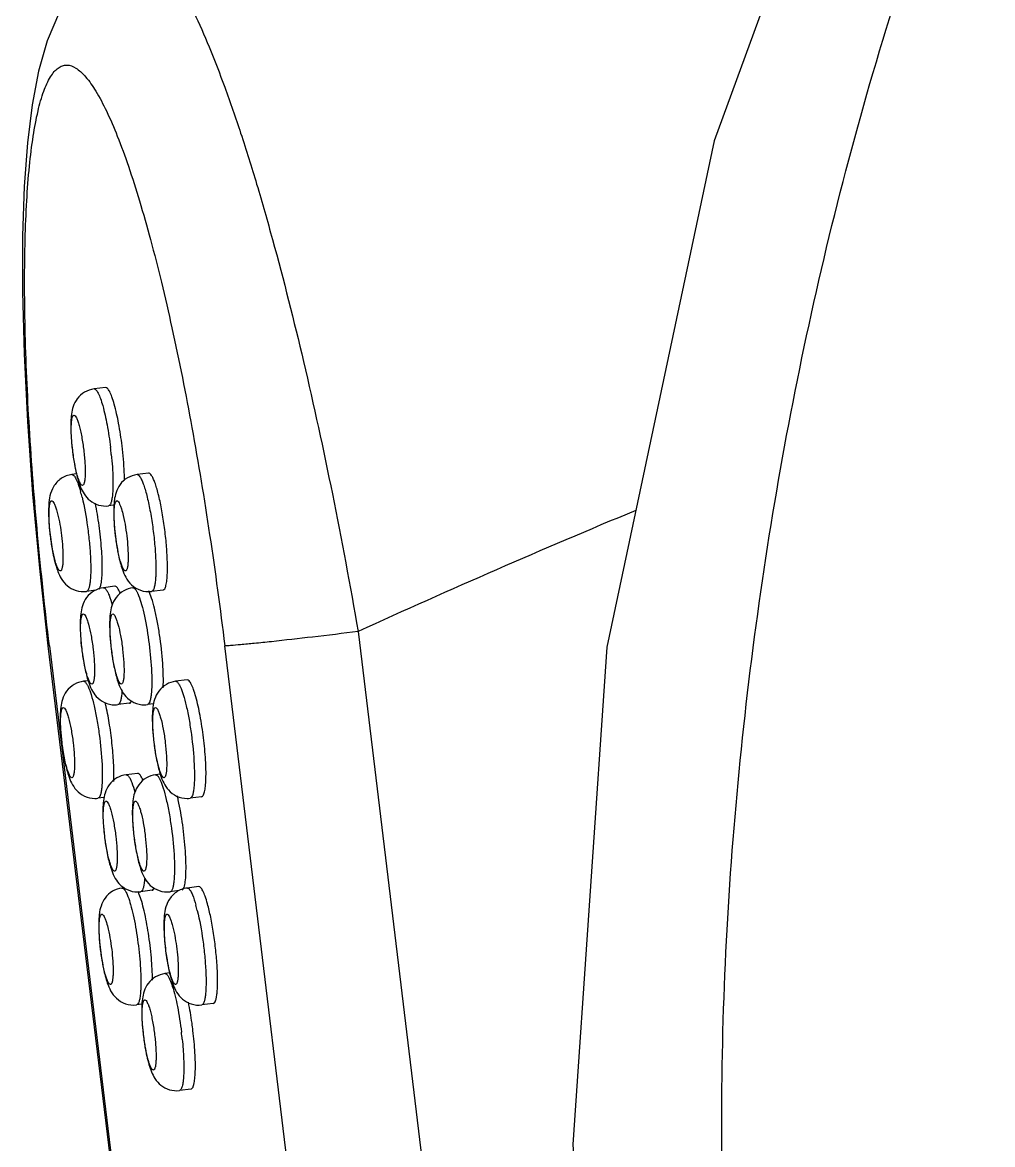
# Model space of a CAD drawing. Extents: x 0 to 1462, y 0 to 1072.
# Drawn here: x 746.35 to 754.58, y 998.25 to 1007.77 of the extents above; entities that cross this region are included whole.
import ezdxf

# ---------------------------------------------------------------- set-up
doc = ezdxf.new("R2010")
doc.units = 0
doc.header["$LTSCALE"] = 10
doc.header["$MEASUREMENT"] = 0
doc.layers.get('0').update_dxf_attribs({"linetype": 'CONTINUOUS'})

msp = doc.modelspace()

# ---------------------------------------------------------------- linework, layer by layer
at = {"color": 7, "linetype": 'Continuous'}
for p, q in [((747.0543, 1004.6715), (746.9563, 1004.6593)), ((746.808, 1003.9376), (746.7679, 1003.9326)), ((747.419, 1003.9448), (747.321, 1003.9326)), ((747.1218, 1003.6722), (747.0797, 1003.667)), ((746.9703, 1002.95), (746.8913, 1002.9402)), ((747.1338, 1002.9842), (747.0358, 1002.972)), ((747.1353, 1002.9843), (747.1338, 1002.9841)), ((747.3029, 1002.9741), (747.2861, 1002.972)), ((747.5424, 1002.9524), (747.4443, 1002.9402)), ((746.5655, 1002.4802), (747.6975, 993.1461)), ((746.906, 1002.1829), (746.8661, 1002.178)), ((747.7463, 1002.1902), (747.6483, 1002.178)), ((747.7478, 1002.1903), (747.7463, 1002.1901)), ((747.2572, 1001.9918), (747.1591, 1001.9796)), ((747.4618, 1001.9862), (747.4094, 1001.9796)), ((747.3264, 1001.3961), (747.2284, 1001.3839)), ((747.3279, 1001.3962), (747.3264, 1001.396)), ((747.5185, 1001.3889), (747.4787, 1001.3839)), ((747.0418, 1001.1921), (746.9895, 1001.1856)), ((747.8697, 1001.1978), (747.7717, 1001.1856)), ((747.2135, 1000.4259), (747.1935, 1000.4234)), ((747.8446, 1000.4356), (747.7465, 1000.4234)), ((747.4498, 1000.4038), (747.3517, 1000.3916)), ((747.6763, 1000.4008), (747.602, 1000.3916)), ((747.603, 999.7022), (747.5581, 999.6966)), ((747.3627, 999.4367), (747.3168, 999.431)), ((747.9679, 999.4432), (747.8699, 999.431)), ((747.7795, 998.7164), (747.6815, 998.7042))]:
    msp.add_line(p, q, dxfattribs=at)
at = {"color": 9, "linetype": 'Continuous'}
for p, q in [((747.0358, 1002.972), (747.0373, 1002.9721)), ((747.2861, 1002.972), (747.2876, 1002.9721)), ((749.1973, 1002.5999), (750.7117, 990.1125)), ((746.5779, 1002.4787), (746.5655, 1002.4802)), ((746.5779, 1002.4787), (747.7079, 993.1611)), ((749.58, 989.9913), (748.0657, 1002.4787)), ((746.8661, 1002.178), (746.8676, 1002.1781)), ((747.6483, 1002.178), (747.6498, 1002.1781)), ((747.2284, 1001.3839), (747.2299, 1001.384)), ((747.4787, 1001.3839), (747.4802, 1001.384))]:
    msp.add_line(p, q, dxfattribs=at)
at = {"color": 7, "linetype": 'Continuous'}
for points in [[(753.6099, 1010.5623), (752.2209, 1006.7659), (751.3095, 1002.4686), (751.0201, 998.2458)], [(747.2547, 1008.4355), (747.0381, 1008.3098), (746.8167, 1008.0976), (746.6619, 1007.8599), (746.558, 1007.6152), (746.4849, 1007.3573), (746.4309, 1007.0721), (746.3912, 1006.7485), (746.3641, 1006.3788), (746.3496, 1005.9578), (746.3486, 1005.4839), (746.3619, 1004.9581), (746.3902, 1004.3839), (746.4344, 1003.766), (746.4949, 1003.1111), (746.5655, 1002.4802)], [(751.0201, 998.2458), (751.3126, 994.0011), (752.227, 989.7046), (753.6099, 985.9294)]]:
    msp.add_lwpolyline(points, dxfattribs=at)
for centre, radius, start, end in [((748.8606, 1004.3923), 2.1034, 186.91499, 187.31439), ((746.8136, 1002.7736), 0.396, 22.57723, 23.44804), ((745.3521, 1001.5844), 1.7483, 13.17377, 13.71699), ((745.201, 1001.5491), 1.9035, 12.60902, 13.17305), ((747.1336, 1002.1856), 0.2075, 270.00292, 277.08252), ((747.3839, 1002.1856), 0.2075, 270.00292, 277.08252), ((747.0062, 1001.1855), 0.396, 22.57723, 23.44804), ((745.9646, 1000.7904), 1.7483, 13.17377, 13.71699), ((745.8135, 1000.7551), 1.9035, 12.60902, 13.17305), ((746.9639, 1001.3915), 0.2075, 270.00292, 277.08252), ((747.7461, 1001.3915), 0.2075, 270.00292, 277.08252), ((747.3262, 1000.5975), 0.2075, 270.00292, 277.08252), ((747.0318, 1000.2512), 0.3301, 23.05729, 25.54199), ((746.9368, 1000.2105), 0.4335, 21.5277, 23.09348), ((747.5764, 1000.5975), 0.2075, 270.00292, 277.08252), ((749.4624, 999.4296), 2.1034, 186.91499, 187.31439)]:
    msp.add_arc(centre, radius, start, end, dxfattribs=at)
at = {"color": 9, "linetype": 'Continuous'}
for centre, radius, start, end in [((743.9359, 1003.7797), 3.1835, 5.81145, 6.91735), ((745.4714, 1003.4056), 1.4231, 13.64972, 15.55737), ((779.2552, 936.9098), 72.2404, 112.547171, 114.587467), ((746.4501, 999.8965), 1.4231, 13.64972, 15.55737), ((747.3938, 999.5586), 0.2241, 26.68111, 28.15225), ((744.5377, 998.817), 3.1835, 5.81145, 6.91735)]:
    msp.add_arc(centre, radius, start, end, dxfattribs=at)
for points, knots in [([(752.2856, 998.2458), (752.2778, 999.2698), (752.3758, 1001.32), (752.8054, 1004.3661), (753.5188, 1007.3575), (754.1949, 1009.2935), (754.5825, 1010.2395)], [0, 0, 0, 0, 0.250097, 0.500261, 0.750325, 1, 1, 1, 1]), ([(747.2549, 1008.4356), (747.269, 1008.4418), (747.3, 1008.4497), (747.3497, 1008.4443), (747.4008, 1008.4225), (747.477, 1008.3685), (747.5746, 1008.2576), (747.6908, 1008.0773), (747.8136, 1007.8404), (747.9416, 1007.5494), (748.0732, 1007.2073), (748.2071, 1006.8182), (748.3418, 1006.3866), (748.526, 1005.7418), (748.7463, 1004.8662), (748.9873, 1003.7565), (749.1301, 1002.9902), (749.1973, 1002.5999)], [0, 0, 0, 0, 0.007319, 0.014867, 0.023399, 0.033443, 0.059113, 0.093053, 0.135421, 0.185991, 0.244317, 0.309818, 0.381819, 0.459554, 0.629009, 0.81147, 1, 1, 1, 1]), ([(746.5779, 1002.4787), (746.5399, 1002.7923), (746.4739, 1003.4091), (746.4041, 1004.309), (746.3723, 1005.0248), (746.3656, 1005.5572), (746.3697, 1005.9171), (746.3829, 1006.2452), (746.405, 1006.5382), (746.4358, 1006.7928), (746.4751, 1007.006), (746.5223, 1007.1756), (746.571, 1007.2877), (746.6163, 1007.3514), (746.6498, 1007.3836), (746.6859, 1007.4037), (746.7389, 1007.4131), (746.795, 1007.3911), (746.8454, 1007.3513), (746.9057, 1007.2881), (746.9812, 1007.177), (747.0698, 1007.0075), (747.1608, 1006.7941), (747.2535, 1006.5394), (747.3468, 1006.2463), (747.4396, 1005.9181), (747.5311, 1005.5581), (747.6531, 1005.027), (747.7949, 1004.3125), (747.9435, 1003.4124), (748.0275, 1002.7934), (748.0657, 1002.4787)], [0, 0, 0, 0, 0.092551, 0.181719, 0.264436, 0.302436, 0.337696, 0.369874, 0.398656, 0.423764, 0.444964, 0.462122, 0.47528, 0.48049, 0.484926, 0.488797, 0.49242, 0.500377, 0.50538, 0.511255, 0.52588, 0.544551, 0.567255, 0.593801, 0.623931, 0.657351, 0.693736, 0.73273, 0.817005, 0.907124, 1, 1, 1, 1]), ([(746.9563, 1004.6593), (746.9623, 1004.6601), (746.9728, 1004.6527), (746.9826, 1004.6394), (746.9963, 1004.6154), (747.0126, 1004.5745), (747.0404, 1004.4852), (747.0703, 1004.3464), (747.0884, 1004.2275), (747.0962, 1004.1632)], [0, 0, 0, 0, 0.034669, 0.061914, 0.096948, 0.190575, 0.313662, 0.630112, 1, 1, 1, 1]), ([(746.775, 1004.1388), (746.7726, 1004.1581), (746.7686, 1004.196), (746.7645, 1004.2512), (746.7625, 1004.3021), (746.7627, 1004.3467), (746.765, 1004.3833), (746.7688, 1004.4083), (746.7732, 1004.4231), (746.7767, 1004.4304), (746.7807, 1004.4353), (746.7882, 1004.4378), (746.7988, 1004.4288), (746.8082, 1004.4114), (746.8195, 1004.3836), (746.8306, 1004.347), (746.8417, 1004.3023), (746.8559, 1004.2323), (746.8642, 1004.1769), (746.8688, 1004.1388)], [0, 0, 0, 0, 0.094186, 0.18476, 0.267926, 0.340735, 0.400671, 0.445752, 0.462438, 0.475306, 0.484807, 0.492317, 0.510692, 0.54319, 0.591297, 0.653947, 0.729011, 0.813866, 1, 1, 1, 1]), ([(746.8688, 1004.1388), (746.8712, 1004.1195), (746.8752, 1004.0815), (746.8793, 1004.0264), (746.8813, 1003.9755), (746.8811, 1003.9309), (746.8788, 1003.8942), (746.8751, 1003.8693), (746.8706, 1003.8545), (746.8671, 1003.8472), (746.8631, 1003.8423), (746.8557, 1003.8398), (746.845, 1003.8488), (746.8356, 1003.8662), (746.8243, 1003.8939), (746.8133, 1003.9306), (746.8022, 1003.9752), (746.7879, 1004.0453), (746.7796, 1004.1006), (746.775, 1004.1388)], [0, 0, 0, 0, 0.094186, 0.18476, 0.267926, 0.340735, 0.400671, 0.445752, 0.462438, 0.475306, 0.484807, 0.492317, 0.510692, 0.54319, 0.591297, 0.653947, 0.729011, 0.813866, 1, 1, 1, 1]), ([(747.103, 1004.1021), (747.1101, 1004.0325), (747.1171, 1003.9339), (747.1167, 1003.8123), (747.1131, 1003.7606), (747.1099, 1003.738)], [0, 0, 0, 0, 0.574969, 0.812065, 1, 1, 1, 1]), ([(746.7679, 1003.9326), (746.774, 1003.9333), (746.7846, 1003.9257), (746.7945, 1003.9121), (746.8084, 1003.8876), (746.825, 1003.8456), (746.8364, 1003.8085), (746.8423, 1003.7873)], [0, 0, 0, 0, 0.10989, 0.196703, 0.30849, 0.607679, 1, 1, 1, 1]), ([(747.321, 1003.9326), (747.3252, 1003.9331), (747.3361, 1003.9279), (747.3484, 1003.9114), (747.3621, 1003.8858), (747.3761, 1003.8504), (747.3904, 1003.8061), (747.4105, 1003.7323), (747.4332, 1003.6257), (747.4554, 1003.4875), (747.4717, 1003.345), (747.4809, 1003.2105), (747.482, 1003.1248), (747.4805, 1003.0855)], [0, 0, 0, 0, 0.014514, 0.037136, 0.070147, 0.113623, 0.166991, 0.229228, 0.375137, 0.539194, 0.707433, 0.865501, 1, 1, 1, 1]), ([(746.6259, 1003.2015), (746.617, 1003.2333), (746.6019, 1003.3032), (746.5883, 1003.3931), (746.5802, 1003.4693), (746.5761, 1003.5244), (746.5741, 1003.5753), (746.5743, 1003.6199), (746.5766, 1003.6566), (746.5804, 1003.6815), (746.5848, 1003.6963), (746.5883, 1003.7036), (746.5923, 1003.7085), (746.5997, 1003.711), (746.6104, 1003.702), (746.6198, 1003.6846), (746.6311, 1003.6568), (746.6377, 1003.635), (746.6412, 1003.6226)], [0, 0, 0, 0, 0.159944, 0.346017, 0.440323, 0.530741, 0.61392, 0.68676, 0.746711, 0.791794, 0.808491, 0.821342, 0.830841, 0.838355, 0.856727, 0.889211, 0.937449, 1, 1, 1, 1]), ([(746.8543, 1003.7415), (746.8745, 1003.6587), (746.8971, 1003.5293), (746.9175, 1003.3558), (746.9268, 1003.2284), (746.9291, 1003.1306), (746.9267, 1003.0626), (746.9233, 1003.0219), (746.918, 1002.9883), (746.9111, 1002.9617), (746.9007, 1002.9414), (746.8913, 1002.9402)], [0, 0, 0, 0, 0.313368, 0.482272, 0.642718, 0.782854, 0.842082, 0.892639, 0.93379, 0.965069, 1, 1, 1, 1]), ([(747.095, 1003.6811), (747.094, 1003.6791), (747.0905, 1003.6731), (747.0845, 1003.6676), (747.0797, 1003.667)], [0, 0, 0, 0, 0.317867, 1, 1, 1, 1]), ([(747.1099, 1003.738), (747.1083, 1003.7267), (747.1049, 1003.7074), (747.0989, 1003.6884), (747.095, 1003.6811)], [0, 0, 0, 0, 0.581041, 1, 1, 1, 1]), ([(747.1279, 1003.6226), (747.1286, 1003.6424), (747.1302, 1003.6685), (747.1375, 1003.696), (747.1423, 1003.7049), (747.146, 1003.7088), (747.1505, 1003.7102), (747.1551, 1003.7088), (747.1596, 1003.7051), (747.1665, 1003.6966), (747.1749, 1003.6801), (747.1807, 1003.6653), (747.1837, 1003.6566)], [0, 0, 0, 0, 0.375147, 0.492399, 0.533604, 0.565064, 0.590947, 0.618336, 0.6533, 0.698874, 0.825654, 1, 1, 1, 1]), ([(746.6412, 1003.6226), (746.658, 1003.5624), (746.68, 1003.4357), (746.6919, 1003.3078), (746.6927, 1003.2422)], [0, 0, 0, 0, 0.487672, 1, 1, 1, 1]), ([(747.2453, 1003.2015), (747.2449, 1003.1891), (747.2435, 1003.1675), (747.2398, 1003.1425), (747.2353, 1003.1277), (747.2318, 1003.1204), (747.2278, 1003.1155), (747.2204, 1003.113), (747.2097, 1003.122), (747.1943, 1003.1506), (747.1802, 1003.1944), (747.1669, 1003.2484), (747.1526, 1003.3185), (747.1386, 1003.4116), (747.1286, 1003.5199), (747.1267, 1003.5904), (747.1279, 1003.6226)], [0, 0, 0, 0, 0.059844, 0.105052, 0.121736, 0.134588, 0.144091, 0.151598, 0.169985, 0.202482, 0.31315, 0.388246, 0.473111, 0.65923, 0.843962, 1, 1, 1, 1]), ([(747.1837, 1003.6566), (747.1855, 1003.6514), (747.1933, 1003.6274), (747.1996, 1003.603), (747.2041, 1003.5838)], [0, 0, 0, 0, 0.218948, 1, 1, 1, 1]), ([(747.2041, 1003.5838), (747.2192, 1003.519), (747.2345, 1003.4197), (747.2451, 1003.2917), (747.2463, 1003.2298), (747.2453, 1003.2015)], [0, 0, 0, 0, 0.518427, 0.779388, 1, 1, 1, 1]), ([(746.6354, 1003.1705), (746.6345, 1003.1729), (746.6312, 1003.1832), (746.6281, 1003.1935), (746.6259, 1003.2015)], [0, 0, 0, 0, 0.234219, 1, 1, 1, 1]), ([(746.6927, 1003.2422), (746.6928, 1003.2272), (746.6926, 1003.2), (746.69, 1003.1639), (746.6861, 1003.1397), (746.6813, 1003.1256), (746.6777, 1003.1189), (746.6734, 1003.1146), (746.6653, 1003.1136), (746.6552, 1003.1244), (746.6453, 1003.1434), (746.6388, 1003.1605), (746.6354, 1003.1705)], [0, 0, 0, 0, 0.221827, 0.402585, 0.536349, 0.584919, 0.62169, 0.648789, 0.671626, 0.734019, 0.842508, 1, 1, 1, 1]), ([(747.4782, 1003.045), (747.477, 1003.0303), (747.4743, 1003.0046), (747.4671, 1002.9719), (747.4592, 1002.95), (747.449, 1002.9408), (747.4443, 1002.9402)], [0, 0, 0, 0, 0.385627, 0.678935, 0.877462, 1, 1, 1, 1]), ([(747.4805, 1003.0855), (747.4804, 1003.0819), (747.4798, 1003.0684), (747.479, 1003.0549), (747.4782, 1003.045)], [0, 0, 0, 0, 0.262755, 1, 1, 1, 1]), ([(747.0373, 1002.9721), (747.0381, 1002.9721), (747.0417, 1002.9717), (747.0451, 1002.97), (747.0474, 1002.9683)], [0, 0, 0, 0, 0.22553, 1, 1, 1, 1]), ([(747.0474, 1002.9683), (747.0491, 1002.9671), (747.0571, 1002.9599), (747.0629, 1002.9507), (747.0671, 1002.9431)], [0, 0, 0, 0, 0.194728, 1, 1, 1, 1]), ([(747.0671, 1002.9431), (747.0678, 1002.942), (747.0705, 1002.937), (747.073, 1002.9319), (747.0749, 1002.9279)], [0, 0, 0, 0, 0.234532, 1, 1, 1, 1]), ([(747.0749, 1002.9279), (747.078, 1002.9213), (747.092, 1002.8883), (747.1026, 1002.854), (747.1102, 1002.8266)], [0, 0, 0, 0, 0.205658, 1, 1, 1, 1]), ([(747.2876, 1002.9721), (747.2884, 1002.9721), (747.292, 1002.9717), (747.2954, 1002.97), (747.2977, 1002.9683)], [0, 0, 0, 0, 0.22553, 1, 1, 1, 1]), ([(747.2977, 1002.9683), (747.2994, 1002.9671), (747.3074, 1002.9599), (747.3132, 1002.9507), (747.3174, 1002.9431)], [0, 0, 0, 0, 0.194728, 1, 1, 1, 1]), ([(747.3174, 1002.9431), (747.3181, 1002.942), (747.3208, 1002.937), (747.3233, 1002.9319), (747.3252, 1002.9279)], [0, 0, 0, 0, 0.234532, 1, 1, 1, 1]), ([(747.3252, 1002.9279), (747.326, 1002.9261), (747.3295, 1002.9185), (747.3327, 1002.9108), (747.3351, 1002.9048)], [0, 0, 0, 0, 0.234091, 1, 1, 1, 1]), ([(747.3351, 1002.9048), (747.3447, 1002.8802), (747.3627, 1002.8227), (747.3953, 1002.6865), (747.4264, 1002.4945), (747.4444, 1002.2999), (747.4473, 1002.157), (747.4447, 1002.0948), (747.4417, 1002.0673)], [0, 0, 0, 0, 0.093643, 0.212243, 0.494921, 0.78032, 0.902153, 1, 1, 1, 1]), ([(746.9375, 1002.1537), (746.9337, 1002.1537), (746.9246, 1002.1614), (746.9151, 1002.1789), (746.9038, 1002.2066), (746.8877, 1002.26), (746.8697, 1002.3427), (746.8534, 1002.451), (746.8448, 1002.5444), (746.842, 1002.6147), (746.8422, 1002.6593), (746.8445, 1002.696), (746.8482, 1002.7209), (746.8528, 1002.7358), (746.8566, 1002.7442), (746.8619, 1002.7492), (746.8653, 1002.7492)], [0, 0, 0, 0, 0.018396, 0.050908, 0.099065, 0.161739, 0.321728, 0.507925, 0.692735, 0.77595, 0.848844, 0.90881, 0.953946, 0.970643, 0.983505, 1, 1, 1, 1]), ([(746.8653, 1002.7492), (746.8691, 1002.7492), (746.8782, 1002.7415), (746.8877, 1002.724), (746.899, 1002.6963), (746.9151, 1002.6429), (746.9331, 1002.5603), (746.9494, 1002.4519), (746.958, 1002.3585), (746.9608, 1002.2882), (746.9606, 1002.2436), (746.9583, 1002.2069), (746.9546, 1002.182), (746.95, 1002.1671), (746.9462, 1002.1587), (746.9409, 1002.1537), (746.9375, 1002.1537)], [0, 0, 0, 0, 0.018396, 0.050908, 0.099065, 0.161739, 0.321728, 0.507925, 0.692735, 0.77595, 0.848844, 0.90881, 0.953946, 0.970643, 0.983505, 1, 1, 1, 1]), ([(747.1878, 1002.1537), (747.184, 1002.1537), (747.1749, 1002.1614), (747.1654, 1002.1789), (747.1541, 1002.2066), (747.138, 1002.26), (747.12, 1002.3427), (747.1037, 1002.451), (747.0951, 1002.5444), (747.0923, 1002.6147), (747.0925, 1002.6593), (747.0948, 1002.696), (747.0985, 1002.7209), (747.1031, 1002.7358), (747.1069, 1002.7442), (747.1122, 1002.7492), (747.1156, 1002.7492)], [0, 0, 0, 0, 0.018396, 0.050908, 0.099065, 0.161739, 0.321728, 0.507925, 0.692735, 0.77595, 0.848844, 0.90881, 0.953946, 0.970643, 0.983505, 1, 1, 1, 1]), ([(747.1156, 1002.7492), (747.1194, 1002.7492), (747.1285, 1002.7415), (747.138, 1002.724), (747.1493, 1002.6963), (747.1654, 1002.6429), (747.1833, 1002.5603), (747.1997, 1002.4519), (747.2083, 1002.3585), (747.2111, 1002.2882), (747.2109, 1002.2436), (747.2086, 1002.2069), (747.2049, 1002.182), (747.2003, 1002.1671), (747.1965, 1002.1587), (747.1912, 1002.1537), (747.1878, 1002.1537)], [0, 0, 0, 0, 0.018396, 0.050908, 0.099065, 0.161739, 0.321728, 0.507925, 0.692735, 0.77595, 0.848844, 0.90881, 0.953946, 0.970643, 0.983505, 1, 1, 1, 1]), ([(749.1973, 1002.5999), (749.0688, 1002.584), (748.8236, 1002.5544), (748.5299, 1002.5212), (748.3259, 1002.4999), (748.2103, 1002.4886), (748.1267, 1002.4818), (748.0821, 1002.4787), (748.0657, 1002.4787)], [0, 0, 0, 0, 0.341311, 0.650903, 0.778849, 0.882105, 0.956779, 1, 1, 1, 1]), ([(746.8676, 1002.1781), (746.8685, 1002.1781), (746.8721, 1002.1777), (746.8754, 1002.1759), (746.8777, 1002.1743)], [0, 0, 0, 0, 0.22553, 1, 1, 1, 1]), ([(746.8777, 1002.1743), (746.8794, 1002.1731), (746.8874, 1002.1659), (746.8932, 1002.1566), (746.8975, 1002.1491)], [0, 0, 0, 0, 0.194728, 1, 1, 1, 1]), ([(746.8975, 1002.1491), (746.8981, 1002.1479), (746.9009, 1002.1429), (746.9034, 1002.1378), (746.9053, 1002.1339)], [0, 0, 0, 0, 0.234532, 1, 1, 1, 1]), ([(747.6498, 1002.1781), (747.6506, 1002.1781), (747.6543, 1002.1777), (747.6576, 1002.1759), (747.6599, 1002.1743)], [0, 0, 0, 0, 0.22553, 1, 1, 1, 1]), ([(747.6599, 1002.1743), (747.6616, 1002.1731), (747.6696, 1002.1659), (747.6754, 1002.1566), (747.6796, 1002.1491)], [0, 0, 0, 0, 0.194728, 1, 1, 1, 1]), ([(747.6796, 1002.1491), (747.6803, 1002.1479), (747.683, 1002.1429), (747.6856, 1002.1378), (747.6874, 1002.1339)], [0, 0, 0, 0, 0.234532, 1, 1, 1, 1]), ([(746.9053, 1002.1339), (746.9157, 1002.1116), (746.9347, 1002.057), (746.9592, 1001.9632), (746.9819, 1001.85), (747.0077, 1001.6842), (747.0238, 1001.5197), (747.0275, 1001.3683), (747.0249, 1001.3023), (747.0218, 1001.2732)], [0, 0, 0, 0, 0.084441, 0.197773, 0.332774, 0.480444, 0.773661, 0.899503, 1, 1, 1, 1]), ([(747.1914, 1002.0673), (747.1901, 1002.055), (747.1872, 1002.0334), (747.1803, 1002.006), (747.1724, 1001.9876), (747.1633, 1001.9802), (747.1591, 1001.9797)], [0, 0, 0, 0, 0.381813, 0.671895, 0.871235, 1, 1, 1, 1]), ([(747.1938, 1002.0943), (747.1936, 1002.092), (747.1929, 1002.0829), (747.1921, 1002.0739), (747.1914, 1002.0673)], [0, 0, 0, 0, 0.260822, 1, 1, 1, 1]), ([(747.4417, 1002.0673), (747.4404, 1002.055), (747.4375, 1002.0334), (747.4305, 1002.006), (747.4227, 1001.9876), (747.4136, 1001.9802), (747.4094, 1001.9797)], [0, 0, 0, 0, 0.381813, 0.671895, 0.871235, 1, 1, 1, 1]), ([(747.6874, 1002.1339), (747.6979, 1002.1116), (747.7169, 1002.057), (747.7413, 1001.9632), (747.7641, 1001.85), (747.7898, 1001.6842), (747.806, 1001.5197), (747.8097, 1001.3683), (747.8071, 1001.3023), (747.8039, 1001.2732)], [0, 0, 0, 0, 0.084441, 0.197773, 0.332774, 0.480444, 0.773661, 0.899503, 1, 1, 1, 1]), ([(746.7679, 1001.3597), (746.7641, 1001.3597), (746.7549, 1001.3674), (746.7454, 1001.3849), (746.7342, 1001.4126), (746.718, 1001.466), (746.7001, 1001.5486), (746.6838, 1001.657), (746.6751, 1001.7504), (746.6724, 1001.8207), (746.6725, 1001.8653), (746.6749, 1001.902), (746.6785, 1001.9269), (746.6831, 1001.9417), (746.6869, 1001.9502), (746.6922, 1001.9552), (746.6956, 1001.9552)], [0, 0, 0, 0, 0.018396, 0.050908, 0.099065, 0.161739, 0.321728, 0.507925, 0.692735, 0.77595, 0.848844, 0.90881, 0.953946, 0.970643, 0.983505, 1, 1, 1, 1]), ([(746.6956, 1001.9552), (746.6994, 1001.9552), (746.7086, 1001.9475), (746.7181, 1001.93), (746.7293, 1001.9023), (746.7455, 1001.8489), (746.7634, 1001.7662), (746.7797, 1001.6579), (746.7884, 1001.5645), (746.7911, 1001.4941), (746.791, 1001.4495), (746.7886, 1001.4129), (746.785, 1001.388), (746.7804, 1001.3731), (746.7766, 1001.3646), (746.7713, 1001.3597), (746.7679, 1001.3597)], [0, 0, 0, 0, 0.018396, 0.050908, 0.099065, 0.161739, 0.321728, 0.507925, 0.692735, 0.77595, 0.848844, 0.90881, 0.953946, 0.970643, 0.983505, 1, 1, 1, 1]), ([(747.55, 1001.3597), (747.5462, 1001.3597), (747.5371, 1001.3674), (747.5276, 1001.3849), (747.5163, 1001.4126), (747.5002, 1001.466), (747.4823, 1001.5486), (747.466, 1001.657), (747.4573, 1001.7504), (747.4545, 1001.8207), (747.4547, 1001.8653), (747.4571, 1001.902), (747.4607, 1001.9269), (747.4653, 1001.9417), (747.4691, 1001.9502), (747.4744, 1001.9552), (747.4778, 1001.9552)], [0, 0, 0, 0, 0.018396, 0.050908, 0.099065, 0.161739, 0.321728, 0.507925, 0.692735, 0.77595, 0.848844, 0.90881, 0.953946, 0.970643, 0.983505, 1, 1, 1, 1]), ([(747.4778, 1001.9552), (747.4816, 1001.9552), (747.4907, 1001.9475), (747.5003, 1001.93), (747.5115, 1001.9023), (747.5277, 1001.8489), (747.5456, 1001.7662), (747.5619, 1001.6579), (747.5706, 1001.5645), (747.5733, 1001.4941), (747.5732, 1001.4495), (747.5708, 1001.4129), (747.5672, 1001.388), (747.5625, 1001.3731), (747.5587, 1001.3646), (747.5534, 1001.3597), (747.55, 1001.3597)], [0, 0, 0, 0, 0.018396, 0.050908, 0.099065, 0.161739, 0.321728, 0.507925, 0.692735, 0.77595, 0.848844, 0.90881, 0.953946, 0.970643, 0.983505, 1, 1, 1, 1]), ([(747.2299, 1001.384), (747.2307, 1001.384), (747.2343, 1001.3837), (747.2377, 1001.3819), (747.24, 1001.3803)], [0, 0, 0, 0, 0.22553, 1, 1, 1, 1]), ([(747.24, 1001.3803), (747.2416, 1001.379), (747.2497, 1001.3718), (747.2555, 1001.3626), (747.2597, 1001.3551)], [0, 0, 0, 0, 0.194728, 1, 1, 1, 1]), ([(747.4802, 1001.384), (747.481, 1001.384), (747.4846, 1001.3837), (747.488, 1001.3819), (747.4902, 1001.3803)], [0, 0, 0, 0, 0.22553, 1, 1, 1, 1]), ([(747.4902, 1001.3803), (747.4919, 1001.379), (747.5, 1001.3718), (747.5058, 1001.3626), (747.51, 1001.3551)], [0, 0, 0, 0, 0.194728, 1, 1, 1, 1]), ([(747.2597, 1001.3551), (747.2604, 1001.3539), (747.2631, 1001.3489), (747.2656, 1001.3438), (747.2675, 1001.3398)], [0, 0, 0, 0, 0.234532, 1, 1, 1, 1]), ([(747.2675, 1001.3398), (747.2706, 1001.3332), (747.2846, 1001.3002), (747.2952, 1001.2659), (747.3028, 1001.2386)], [0, 0, 0, 0, 0.205658, 1, 1, 1, 1]), ([(747.51, 1001.3551), (747.5107, 1001.3539), (747.5134, 1001.3489), (747.5159, 1001.3438), (747.5178, 1001.3398)], [0, 0, 0, 0, 0.234532, 1, 1, 1, 1]), ([(747.5178, 1001.3398), (747.5282, 1001.3176), (747.5472, 1001.263), (747.5717, 1001.1692), (747.5945, 1001.056), (747.6202, 1000.8902), (747.6363, 1000.7256), (747.6401, 1000.5743), (747.6374, 1000.5083), (747.6343, 1000.4792)], [0, 0, 0, 0, 0.084441, 0.197773, 0.332774, 0.480444, 0.773661, 0.899503, 1, 1, 1, 1]), ([(747.0218, 1001.2732), (747.0205, 1001.261), (747.0176, 1001.2394), (747.0106, 1001.212), (747.0028, 1001.1935), (746.9936, 1001.1861), (746.9895, 1001.1856)], [0, 0, 0, 0, 0.381813, 0.671895, 0.871235, 1, 1, 1, 1]), ([(747.8039, 1001.2732), (747.8026, 1001.261), (747.7997, 1001.2394), (747.7928, 1001.212), (747.785, 1001.1935), (747.7758, 1001.1861), (747.7717, 1001.1856)], [0, 0, 0, 0, 0.381813, 0.671895, 0.871235, 1, 1, 1, 1]), ([(747.1301, 1000.5656), (747.1263, 1000.5656), (747.1172, 1000.5733), (747.1077, 1000.5908), (747.0964, 1000.6185), (747.0803, 1000.6719), (747.0623, 1000.7546), (747.046, 1000.8629), (747.0373, 1000.9563), (747.0346, 1001.0267), (747.0348, 1001.0713), (747.0371, 1001.1079), (747.0408, 1001.1328), (747.0454, 1001.1477), (747.0492, 1001.1562), (747.0545, 1001.1611), (747.0579, 1001.1611)], [0, 0, 0, 0, 0.018396, 0.050908, 0.099065, 0.161739, 0.321728, 0.507925, 0.692735, 0.77595, 0.848844, 0.90881, 0.953946, 0.970643, 0.983505, 1, 1, 1, 1]), ([(747.0579, 1001.1611), (747.0617, 1001.1611), (747.0708, 1001.1534), (747.0803, 1001.1359), (747.0916, 1001.1082), (747.1077, 1001.0548), (747.1256, 1000.9722), (747.142, 1000.8638), (747.1506, 1000.7704), (747.1534, 1000.7001), (747.1532, 1000.6555), (747.1508, 1000.6188), (747.1472, 1000.5939), (747.1426, 1000.5791), (747.1388, 1000.5706), (747.1335, 1000.5656), (747.1301, 1000.5656)], [0, 0, 0, 0, 0.018396, 0.050908, 0.099065, 0.161739, 0.321728, 0.507925, 0.692735, 0.77595, 0.848844, 0.90881, 0.953946, 0.970643, 0.983505, 1, 1, 1, 1]), ([(747.3804, 1000.5656), (747.3766, 1000.5656), (747.3675, 1000.5733), (747.3579, 1000.5908), (747.3467, 1000.6185), (747.3306, 1000.6719), (747.3126, 1000.7546), (747.2963, 1000.8629), (747.2876, 1000.9563), (747.2849, 1001.0267), (747.2851, 1001.0713), (747.2874, 1001.1079), (747.2911, 1001.1328), (747.2957, 1001.1477), (747.2995, 1001.1562), (747.3048, 1001.1611), (747.3082, 1001.1611)], [0, 0, 0, 0, 0.018396, 0.050908, 0.099065, 0.161739, 0.321728, 0.507925, 0.692735, 0.77595, 0.848844, 0.90881, 0.953946, 0.970643, 0.983505, 1, 1, 1, 1]), ([(747.3082, 1001.1611), (747.312, 1001.1611), (747.3211, 1001.1534), (747.3306, 1001.1359), (747.3419, 1001.1082), (747.358, 1001.0548), (747.3759, 1000.9722), (747.3923, 1000.8638), (747.4009, 1000.7704), (747.4037, 1000.7001), (747.4035, 1000.6555), (747.4011, 1000.6188), (747.3975, 1000.5939), (747.3929, 1000.5791), (747.3891, 1000.5706), (747.3838, 1000.5656), (747.3804, 1000.5656)], [0, 0, 0, 0, 0.018396, 0.050908, 0.099065, 0.161739, 0.321728, 0.507925, 0.692735, 0.77595, 0.848844, 0.90881, 0.953946, 0.970643, 0.983505, 1, 1, 1, 1]), ([(747.384, 1000.4792), (747.3827, 1000.4669), (747.3798, 1000.4454), (747.3728, 1000.4179), (747.365, 1000.3995), (747.3559, 1000.3921), (747.3517, 1000.3916)], [0, 0, 0, 0, 0.381813, 0.671895, 0.871235, 1, 1, 1, 1]), ([(747.3863, 1000.5063), (747.3862, 1000.5039), (747.3855, 1000.4949), (747.3847, 1000.4858), (747.384, 1000.4792)], [0, 0, 0, 0, 0.260822, 1, 1, 1, 1]), ([(747.6343, 1000.4792), (747.633, 1000.4669), (747.6301, 1000.4454), (747.6231, 1000.4179), (747.6153, 1000.3995), (747.6062, 1000.3921), (747.602, 1000.3916)], [0, 0, 0, 0, 0.381813, 0.671895, 0.871235, 1, 1, 1, 1]), ([(747.1935, 1000.4234), (747.1952, 1000.4236), (747.2045, 1000.4225), (747.2112, 1000.4147), (747.2156, 1000.4088)], [0, 0, 0, 0, 0.191273, 1, 1, 1, 1]), ([(747.2156, 1000.4088), (747.2211, 1000.4016), (747.2316, 1000.3828), (747.2399, 1000.363), (747.2443, 1000.3515)], [0, 0, 0, 0, 0.425758, 1, 1, 1, 1]), ([(747.2443, 1000.3515), (747.2528, 1000.329), (747.2689, 1000.2776), (747.2987, 1000.1563), (747.3284, 999.9837), (747.3503, 999.7766), (747.3553, 999.6392), (747.353, 999.5763)], [0, 0, 0, 0, 0.091769, 0.205535, 0.476308, 0.759636, 1, 1, 1, 1]), ([(747.7465, 1000.4234), (747.7479, 1000.4235), (747.7543, 1000.4232), (747.7597, 1000.4189), (747.7632, 1000.4153)], [0, 0, 0, 0, 0.209107, 1, 1, 1, 1]), ([(747.7632, 1000.4153), (747.7686, 1000.4097), (747.7791, 1000.3938), (747.8002, 1000.3485), (747.8126, 1000.3081), (747.821, 1000.2781)], [0, 0, 0, 0, 0.156584, 0.377071, 1, 1, 1, 1]), ([(747.0004, 1000.1134), (747.0011, 1000.1332), (747.0027, 1000.1593), (747.0099, 1000.1869), (747.0148, 1000.1957), (747.0185, 1000.1996), (747.023, 1000.201), (747.0276, 1000.1996), (747.0321, 1000.196), (747.039, 1000.1874), (747.0474, 1000.171), (747.0532, 1000.1561), (747.0562, 1000.1474)], [0, 0, 0, 0, 0.375147, 0.492399, 0.533604, 0.565064, 0.590947, 0.618336, 0.6533, 0.698874, 0.825654, 1, 1, 1, 1]), ([(747.0562, 1000.1474), (747.058, 1000.1422), (747.0658, 1000.1182), (747.0721, 1000.0938), (747.0766, 1000.0747)], [0, 0, 0, 0, 0.218948, 1, 1, 1, 1]), ([(747.6045, 999.6923), (747.5956, 999.7241), (747.5805, 999.794), (747.5669, 999.8839), (747.5589, 999.9601), (747.5548, 1000.0153), (747.5528, 1000.0661), (747.553, 1000.1107), (747.5553, 1000.1474), (747.559, 1000.1723), (747.5635, 1000.1871), (747.567, 1000.1944), (747.571, 1000.1993), (747.5784, 1000.2019), (747.5891, 1000.1928), (747.5985, 1000.1754), (747.6098, 1000.1476), (747.6163, 1000.1258), (747.6198, 1000.1134)], [0, 0, 0, 0, 0.159944, 0.346017, 0.440323, 0.530741, 0.61392, 0.68676, 0.746711, 0.791794, 0.808491, 0.821342, 0.830841, 0.838355, 0.856727, 0.889211, 0.937449, 1, 1, 1, 1]), ([(747.8329, 1000.2323), (747.8531, 1000.1495), (747.8758, 1000.0201), (747.8962, 999.8466), (747.9055, 999.7193), (747.9078, 999.6215), (747.9054, 999.5535), (747.902, 999.5128), (747.8967, 999.4791), (747.8897, 999.4525), (747.8793, 999.4322), (747.8699, 999.431)], [0, 0, 0, 0, 0.313368, 0.482272, 0.642718, 0.782854, 0.842082, 0.892639, 0.93379, 0.965069, 1, 1, 1, 1]), ([(747.1178, 999.6923), (747.1174, 999.6799), (747.116, 999.6583), (747.1122, 999.6333), (747.1078, 999.6185), (747.1043, 999.6112), (747.1003, 999.6063), (747.0928, 999.6038), (747.0822, 999.6128), (747.0668, 999.6414), (747.0527, 999.6852), (747.0394, 999.7392), (747.0251, 999.8093), (747.0111, 999.9024), (747.0011, 1000.0108), (746.9992, 1000.0812), (747.0004, 1000.1134)], [0, 0, 0, 0, 0.059844, 0.105052, 0.121736, 0.134588, 0.144091, 0.151598, 0.169985, 0.202482, 0.31315, 0.388246, 0.473111, 0.65923, 0.843962, 1, 1, 1, 1]), ([(747.0766, 1000.0747), (747.0917, 1000.0098), (747.107, 999.9105), (747.1176, 999.7825), (747.1188, 999.7206), (747.1178, 999.6923)], [0, 0, 0, 0, 0.518427, 0.779388, 1, 1, 1, 1]), ([(747.6198, 1000.1134), (747.6366, 1000.0532), (747.6587, 999.9265), (747.6705, 999.7986), (747.6713, 999.733)], [0, 0, 0, 0, 0.487672, 1, 1, 1, 1]), ([(747.5646, 999.6958), (747.5697, 999.6938), (747.5803, 999.6836), (747.5874, 999.6717), (747.5914, 999.6643)], [0, 0, 0, 0, 0.393827, 1, 1, 1, 1]), ([(747.614, 999.6613), (747.6132, 999.6637), (747.6098, 999.674), (747.6067, 999.6843), (747.6045, 999.6923)], [0, 0, 0, 0, 0.234219, 1, 1, 1, 1]), ([(747.6713, 999.733), (747.6715, 999.718), (747.6712, 999.6908), (747.6687, 999.6547), (747.6647, 999.6305), (747.66, 999.6164), (747.6564, 999.6097), (747.652, 999.6054), (747.6439, 999.6045), (747.6339, 999.6152), (747.6239, 999.6342), (747.6174, 999.6513), (747.614, 999.6613)], [0, 0, 0, 0, 0.221827, 0.402585, 0.536349, 0.584919, 0.62169, 0.648789, 0.671626, 0.734019, 0.842508, 1, 1, 1, 1]), ([(747.353, 999.5763), (747.3529, 999.5727), (747.3523, 999.5592), (747.3515, 999.5457), (747.3507, 999.5358)], [0, 0, 0, 0, 0.262755, 1, 1, 1, 1]), ([(747.594, 999.6592), (747.5964, 999.6546), (747.6067, 999.6323), (747.6148, 999.6092), (747.6208, 999.5909)], [0, 0, 0, 0, 0.21118, 1, 1, 1, 1]), ([(747.6208, 999.5909), (747.639, 999.5342), (747.6688, 999.4044), (747.6892, 999.2732), (747.698, 999.2004)], [0, 0, 0, 0, 0.448308, 1, 1, 1, 1]), ([(747.3507, 999.5358), (747.3495, 999.5211), (747.3468, 999.4954), (747.3396, 999.4627), (747.3317, 999.4408), (747.3215, 999.4316), (747.3168, 999.431)], [0, 0, 0, 0, 0.385627, 0.678935, 0.877462, 1, 1, 1, 1]), ([(747.3768, 999.1761), (747.3745, 999.1954), (747.3705, 999.2333), (747.3664, 999.2885), (747.3644, 999.3393), (747.3645, 999.384), (747.3669, 999.4206), (747.3706, 999.4455), (747.3751, 999.4603), (747.3786, 999.4676), (747.3826, 999.4725), (747.39, 999.4751), (747.4007, 999.4661), (747.41, 999.4486), (747.4214, 999.4209), (747.4324, 999.3843), (747.4435, 999.3396), (747.4577, 999.2696), (747.4661, 999.2142), (747.4707, 999.1761)], [0, 0, 0, 0, 0.094186, 0.18476, 0.267926, 0.340735, 0.400671, 0.445752, 0.462438, 0.475306, 0.484807, 0.492317, 0.510692, 0.54319, 0.591297, 0.653947, 0.729011, 0.813866, 1, 1, 1, 1]), ([(747.4707, 999.1761), (747.473, 999.1567), (747.4771, 999.1188), (747.4812, 999.0636), (747.4832, 999.0128), (747.483, 998.9682), (747.4807, 998.9315), (747.4769, 998.9066), (747.4724, 998.8918), (747.469, 998.8845), (747.465, 998.8796), (747.4575, 998.877), (747.4469, 998.8861), (747.4375, 998.9035), (747.4262, 998.9312), (747.4151, 998.9679), (747.404, 999.0125), (747.3898, 999.0825), (747.3815, 999.1379), (747.3768, 999.1761)], [0, 0, 0, 0, 0.094186, 0.18476, 0.267926, 0.340735, 0.400671, 0.445752, 0.462438, 0.475306, 0.484807, 0.492317, 0.510692, 0.54319, 0.591297, 0.653947, 0.729011, 0.813866, 1, 1, 1, 1]), ([(747.7049, 999.1394), (747.7105, 999.0834), (747.7167, 999.0025), (747.719, 998.8998), (747.7177, 998.8356), (747.7134, 998.7828), (747.7074, 998.7469), (747.7003, 998.7253), (747.6943, 998.7126), (747.6868, 998.7049), (747.6815, 998.7043)], [0, 0, 0, 0, 0.379196, 0.546648, 0.692375, 0.81227, 0.903158, 0.937362, 0.964245, 1, 1, 1, 1]), ([(754.5828, 986.2514), (754.1951, 987.1975), (753.519, 989.1336), (752.8055, 992.1252), (752.3757, 995.1714), (752.2778, 997.2217), (752.2856, 998.2458)], [0, 0, 0, 0, 0.249675, 0.499739, 0.749903, 1, 1, 1, 1])]:
    msp.add_open_spline(points, degree=3, knots=knots, dxfattribs=at)
at = {"color": 7, "linetype": 'Continuous'}
for points, knots in [([(746.9563, 1004.6593), (746.9282, 1004.6558), (746.8735, 1004.6371), (746.8119, 1004.5813), (746.7774, 1004.5135), (746.7632, 1004.4458), (746.7584, 1004.3777), (746.7589, 1004.2752), (746.7658, 1004.1948), (746.7725, 1004.1391)], [0, 0, 0, 0, 0.137755, 0.272417, 0.395033, 0.501292, 0.607662, 0.726847, 1, 1, 1, 1]), ([(747.1942, 1004.1753), (747.1864, 1004.2397), (747.1684, 1004.3586), (747.1384, 1004.4973), (747.1107, 1004.5866), (747.0944, 1004.6276), (747.0807, 1004.6515), (747.0708, 1004.6648), (747.0604, 1004.6723), (747.0544, 1004.6715)], [0, 0, 0, 0, 0.369871, 0.686275, 0.809365, 0.902992, 0.938051, 0.965299, 1, 1, 1, 1]), ([(747.2147, 1003.8832), (747.2145, 1003.9053), (747.2119, 1004.003), (747.2033, 1004.1004), (747.1942, 1004.1753)], [0, 0, 0, 0, 0.226907, 1, 1, 1, 1]), ([(746.7743, 1004.1245), (746.7814, 1004.0691), (746.7945, 1003.9897), (746.8191, 1003.8906), (746.8404, 1003.826), (746.8709, 1003.764), (746.9209, 1003.7071), (746.9942, 1003.6682), (747.0517, 1003.6635), (747.0797, 1003.667)], [0, 0, 0, 0, 0.273115, 0.392099, 0.498376, 0.604788, 0.72753, 0.862174, 1, 1, 1, 1]), ([(746.7679, 1003.9326), (746.7356, 1003.9285), (746.6729, 1003.9049), (746.6091, 1003.8353), (746.5799, 1003.7555), (746.5739, 1003.7036), (746.5723, 1003.6789)], [0, 0, 0, 0, 0.280654, 0.551471, 0.787138, 1, 1, 1, 1]), ([(747.321, 1003.9326), (747.2925, 1003.929), (747.2369, 1003.9098), (747.1749, 1003.8526), (747.141, 1003.7836), (747.1317, 1003.7368), (747.1289, 1003.7149)], [0, 0, 0, 0, 0.275572, 0.544649, 0.788637, 1, 1, 1, 1]), ([(747.5786, 1003.0977), (747.58, 1003.137), (747.5789, 1003.2226), (747.5698, 1003.3572), (747.5534, 1003.4997), (747.5312, 1003.6379), (747.5085, 1003.7444), (747.4885, 1003.8183), (747.4741, 1003.8625), (747.4601, 1003.8979), (747.4464, 1003.9236), (747.4342, 1003.9401), (747.4232, 1003.9452), (747.419, 1003.9447)], [0, 0, 0, 0, 0.134501, 0.292582, 0.460797, 0.624838, 0.770743, 0.83299, 0.886351, 0.929845, 0.962848, 0.985492, 1, 1, 1, 1]), ([(746.5723, 1003.6789), (746.5719, 1003.6728), (746.5704, 1003.6468), (746.5702, 1003.6207), (746.5705, 1003.6008)], [0, 0, 0, 0, 0.237524, 1, 1, 1, 1]), ([(747.0166, 1003.0056), (747.02, 1003.0234), (747.0245, 1003.0644), (747.028, 1003.1636), (747.0214, 1003.3112), (747.0013, 1003.4984), (746.9798, 1003.627), (746.9668, 1003.6896)], [0, 0, 0, 0, 0.078598, 0.179477, 0.432665, 0.721128, 1, 1, 1, 1]), ([(747.1289, 1003.7149), (747.1282, 1003.71), (747.1259, 1003.6898), (747.1246, 1003.6695), (747.1241, 1003.6542)], [0, 0, 0, 0, 0.244513, 1, 1, 1, 1]), ([(746.5705, 1003.6008), (746.5712, 1003.5479), (746.579, 1003.4396), (746.5945, 1003.3323), (746.6049, 1003.278)], [0, 0, 0, 0, 0.489139, 1, 1, 1, 1]), ([(747.1241, 1003.6542), (747.1237, 1003.6451), (747.1229, 1003.6053), (747.1243, 1003.5655), (747.126, 1003.535)], [0, 0, 0, 0, 0.229942, 1, 1, 1, 1]), ([(747.126, 1003.535), (747.1272, 1003.5151), (747.1333, 1003.4342), (747.1441, 1003.3537), (747.1551, 1003.2935)], [0, 0, 0, 0, 0.245614, 1, 1, 1, 1]), ([(747.1551, 1003.2935), (747.1579, 1003.278), (747.169, 1003.2216), (747.183, 1003.1656), (747.1966, 1003.1262)], [0, 0, 0, 0, 0.274611, 1, 1, 1, 1]), ([(746.6049, 1003.278), (746.6067, 1003.2685), (746.6138, 1003.233), (746.6221, 1003.1977), (746.6293, 1003.1721)], [0, 0, 0, 0, 0.265643, 1, 1, 1, 1]), ([(746.6293, 1003.1721), (746.6308, 1003.1667), (746.6368, 1003.1459), (746.6436, 1003.1253), (746.6494, 1003.1102)], [0, 0, 0, 0, 0.257258, 1, 1, 1, 1]), ([(746.6494, 1003.1102), (746.6573, 1003.0893), (746.6775, 1003.0451), (746.7269, 1002.9844), (746.802, 1002.942), (746.862, 1002.9366), (746.8913, 1002.9402)], [0, 0, 0, 0, 0.211002, 0.453658, 0.723269, 1, 1, 1, 1]), ([(747.1966, 1003.1262), (747.2044, 1003.1038), (747.2235, 1003.057), (747.2721, 1002.9908), (747.3495, 1002.943), (747.4133, 1002.9363), (747.4443, 1002.9402)], [0, 0, 0, 0, 0.211433, 0.450163, 0.720706, 1, 1, 1, 1]), ([(747.5424, 1002.9524), (747.5481, 1002.9531), (747.5562, 1002.9621), (747.5623, 1002.9764), (747.5697, 1003.0012), (747.5755, 1003.042), (747.5778, 1003.0775), (747.5786, 1003.0977)], [0, 0, 0, 0, 0.112309, 0.199291, 0.31077, 0.608801, 1, 1, 1, 1]), ([(747, 1002.9592), (747.0042, 1002.9644), (747.011, 1002.9799), (747.0148, 1002.996), (747.0166, 1003.0056)], [0, 0, 0, 0, 0.405926, 1, 1, 1, 1]), ([(746.9575, 1002.9457), (746.9325, 1002.9312), (746.8901, 1002.8932), (746.8553, 1002.8221), (746.8418, 1002.7511), (746.8391, 1002.7054), (746.8385, 1002.6823)], [0, 0, 0, 0, 0.28692, 0.546641, 0.77074, 1, 1, 1, 1]), ([(747.2078, 1002.9457), (747.1828, 1002.9312), (747.1404, 1002.8932), (747.1056, 1002.8221), (747.0921, 1002.7511), (747.0894, 1002.7054), (747.0888, 1002.6823)], [0, 0, 0, 0, 0.28692, 0.546641, 0.77074, 1, 1, 1, 1]), ([(747.177, 1002.9312), (747.1709, 1002.945), (747.162, 1002.9648), (747.1433, 1002.9843), (747.1353, 1002.9843)], [0, 0, 0, 0, 0.654902, 1, 1, 1, 1]), ([(747.543, 1002.1223), (747.5465, 1002.1909), (747.541, 1002.3421), (747.5202, 1002.5321), (747.4939, 1002.6884), (747.4717, 1002.7922), (747.4483, 1002.8771), (747.4303, 1002.9262), (747.4204, 1002.946)], [0, 0, 0, 0, 0.246073, 0.540735, 0.68426, 0.813509, 0.920775, 1, 1, 1, 1]), ([(746.8385, 1002.6823), (746.8376, 1002.6411), (746.8407, 1002.5537), (746.8544, 1002.4221), (746.8758, 1002.294), (746.8959, 1002.2127), (746.9079, 1002.1759)], [0, 0, 0, 0, 0.241021, 0.510808, 0.773888, 1, 1, 1, 1]), ([(747.0888, 1002.6823), (747.0879, 1002.6411), (747.091, 1002.5537), (747.1047, 1002.4221), (747.1261, 1002.294), (747.1462, 1002.2127), (747.1582, 1002.1759)], [0, 0, 0, 0, 0.241021, 0.510808, 0.773888, 1, 1, 1, 1]), ([(746.7879, 1002.1517), (746.7629, 1002.1372), (746.7204, 1002.0991), (746.6857, 1002.0281), (746.6721, 1001.9571), (746.6694, 1001.9114), (746.6689, 1001.8883)], [0, 0, 0, 0, 0.28692, 0.546641, 0.77074, 1, 1, 1, 1]), ([(746.9079, 1002.1759), (746.9228, 1002.1305), (746.9558, 1002.0576), (747.0434, 1001.9915), (747.1033, 1001.9781), (747.1336, 1001.9781)], [0, 0, 0, 0, 0.446872, 0.71719, 1, 1, 1, 1]), ([(747.1582, 1002.1759), (747.1731, 1002.1305), (747.2061, 1002.0576), (747.2937, 1001.9915), (747.3536, 1001.9781), (747.3839, 1001.9781)], [0, 0, 0, 0, 0.446872, 0.71719, 1, 1, 1, 1]), ([(747.57, 1002.1517), (747.545, 1002.1372), (747.5026, 1002.0991), (747.4679, 1002.0281), (747.4543, 1001.9571), (747.4516, 1001.9114), (747.4511, 1001.8883)], [0, 0, 0, 0, 0.28692, 0.546641, 0.77074, 1, 1, 1, 1]), ([(747.8698, 1001.1978), (747.8756, 1001.1986), (747.8838, 1001.208), (747.89, 1001.2228), (747.8974, 1001.2485), (747.9033, 1001.2908), (747.9085, 1001.3813), (747.9042, 1001.5194), (747.8874, 1001.6994), (747.8601, 1001.8787), (747.8304, 1002.0151), (747.8036, 1002.1031), (747.785, 1002.1487), (747.7692, 1002.1776), (747.7541, 1002.1903), (747.7478, 1002.1903)], [0, 0, 0, 0, 0.017305, 0.030798, 0.048128, 0.094339, 0.155119, 0.311827, 0.496163, 0.681161, 0.83976, 0.901843, 0.949515, 0.981727, 1, 1, 1, 1]), ([(747.1231, 1001.3282), (747.1254, 1001.3741), (747.1242, 1001.4756), (747.1122, 1001.6347), (747.0907, 1001.8011), (747.0704, 1001.9118), (747.0586, 1001.9646)], [0, 0, 0, 0, 0.214931, 0.473991, 0.746508, 1, 1, 1, 1]), ([(747.2572, 1001.9918), (747.2589, 1001.9921), (747.267, 1001.9951), (747.2715, 1002.0034), (747.2743, 1002.0096)], [0, 0, 0, 0, 0.194461, 1, 1, 1, 1]), ([(746.6689, 1001.8883), (746.6679, 1001.8471), (746.671, 1001.7597), (746.6847, 1001.628), (746.7062, 1001.5), (746.7262, 1001.4186), (746.7383, 1001.3819)], [0, 0, 0, 0, 0.241021, 0.510808, 0.773888, 1, 1, 1, 1]), ([(747.4511, 1001.8883), (747.4501, 1001.8471), (747.4532, 1001.7597), (747.4669, 1001.628), (747.4883, 1001.5), (747.5084, 1001.4186), (747.5205, 1001.3819)], [0, 0, 0, 0, 0.241021, 0.510808, 0.773888, 1, 1, 1, 1]), ([(746.7383, 1001.3819), (746.7532, 1001.3365), (746.7861, 1001.2636), (746.8738, 1001.1974), (746.9337, 1001.184), (746.9639, 1001.184)], [0, 0, 0, 0, 0.446872, 0.71719, 1, 1, 1, 1]), ([(747.3695, 1001.3431), (747.3635, 1001.357), (747.3546, 1001.3768), (747.3359, 1001.3962), (747.3279, 1001.3962)], [0, 0, 0, 0, 0.654902, 1, 1, 1, 1]), ([(747.5205, 1001.3819), (747.5354, 1001.3365), (747.5683, 1001.2636), (747.656, 1001.1974), (747.7159, 1001.184), (747.7461, 1001.184)], [0, 0, 0, 0, 0.446872, 0.71719, 1, 1, 1, 1]), ([(747.1501, 1001.3577), (747.1251, 1001.3431), (747.0826, 1001.3051), (747.0479, 1001.234), (747.0344, 1001.163), (747.0317, 1001.1174), (747.0311, 1001.0943)], [0, 0, 0, 0, 0.28692, 0.546641, 0.77074, 1, 1, 1, 1]), ([(747.4004, 1001.3577), (747.3754, 1001.3431), (747.3329, 1001.3051), (747.2982, 1001.234), (747.2846, 1001.163), (747.282, 1001.1174), (747.2814, 1001.0943)], [0, 0, 0, 0, 0.28692, 0.546641, 0.77074, 1, 1, 1, 1]), ([(747.0311, 1001.0943), (747.0301, 1001.0531), (747.0333, 1000.9657), (747.047, 1000.834), (747.0684, 1000.706), (747.0885, 1000.6246), (747.1005, 1000.5879)], [0, 0, 0, 0, 0.241021, 0.510808, 0.773888, 1, 1, 1, 1]), ([(747.2814, 1001.0943), (747.2804, 1001.0531), (747.2836, 1000.9657), (747.2972, 1000.834), (747.3187, 1000.706), (747.3388, 1000.6246), (747.3508, 1000.5879)], [0, 0, 0, 0, 0.241021, 0.510808, 0.773888, 1, 1, 1, 1]), ([(747.7199, 1000.4284), (747.7254, 1000.4436), (747.7324, 1000.4828), (747.7372, 1000.5513), (747.7373, 1000.638), (747.7308, 1000.7761), (747.7117, 1000.9559), (747.6868, 1001.1006), (747.6711, 1001.1706)], [0, 0, 0, 0, 0.064873, 0.158063, 0.275643, 0.411946, 0.712659, 1, 1, 1, 1]), ([(747.1005, 1000.5879), (747.1154, 1000.5425), (747.1484, 1000.4695), (747.236, 1000.4034), (747.2959, 1000.39), (747.3262, 1000.39)], [0, 0, 0, 0, 0.446872, 0.71719, 1, 1, 1, 1]), ([(747.3508, 1000.5879), (747.3657, 1000.5425), (747.3987, 1000.4695), (747.4863, 1000.4034), (747.5462, 1000.39), (747.5765, 1000.39)], [0, 0, 0, 0, 0.446872, 0.71719, 1, 1, 1, 1]), ([(747.7057, 1000.4059), (747.7071, 1000.4069), (747.7138, 1000.413), (747.7175, 1000.4216), (747.7199, 1000.4284)], [0, 0, 0, 0, 0.191827, 1, 1, 1, 1]), ([(747.919, 1000.2903), (747.9131, 1000.3115), (747.9016, 1000.3486), (747.8851, 1000.3906), (747.8712, 1000.4151), (747.8613, 1000.4287), (747.8507, 1000.4363), (747.8446, 1000.4355)], [0, 0, 0, 0, 0.392347, 0.691657, 0.803423, 0.890205, 1, 1, 1, 1]), ([(747.1935, 1000.4234), (747.165, 1000.4198), (747.1094, 1000.4007), (747.0474, 1000.3434), (747.0135, 1000.2744), (747.0042, 1000.2276), (747.0014, 1000.2057)], [0, 0, 0, 0, 0.275572, 0.544649, 0.788637, 1, 1, 1, 1]), ([(747.4519, 999.6417), (747.4517, 999.7049), (747.4442, 999.838), (747.4205, 1000.0345), (747.3913, 1000.1935), (747.3631, 1000.3032), (747.348, 1000.3494), (747.34, 1000.3695)], [0, 0, 0, 0, 0.256471, 0.540349, 0.803032, 0.912101, 1, 1, 1, 1]), ([(747.4498, 1000.4038), (747.4514, 1000.404), (747.4596, 1000.407), (747.4641, 1000.4153), (747.4669, 1000.4215)], [0, 0, 0, 0, 0.194461, 1, 1, 1, 1]), ([(747.7465, 1000.4234), (747.7142, 1000.4194), (747.6516, 1000.3957), (747.5877, 1000.3261), (747.5586, 1000.2464), (747.5526, 1000.1944), (747.5509, 1000.1698)], [0, 0, 0, 0, 0.280654, 0.551471, 0.787138, 1, 1, 1, 1]), ([(747.968, 999.4432), (747.9721, 999.4437), (747.9813, 999.4511), (747.989, 999.4696), (747.996, 999.497), (748.0009, 999.5336), (748.0041, 999.5787), (748.0057, 999.6531), (748.0021, 999.7594), (747.9905, 999.896), (747.9723, 1000.0363), (747.949, 1000.1685), (747.9297, 1000.2521), (747.919, 1000.2903)], [0, 0, 0, 0, 0.014458, 0.03686, 0.069413, 0.112309, 0.164943, 0.226416, 0.370828, 0.53394, 0.702313, 0.862057, 1, 1, 1, 1]), ([(746.9966, 1000.145), (746.9962, 1000.1359), (746.9954, 1000.0961), (746.9967, 1000.0563), (746.9985, 1000.0258)], [0, 0, 0, 0, 0.229942, 1, 1, 1, 1]), ([(747.0014, 1000.2057), (747.0007, 1000.2008), (746.9984, 1000.1806), (746.9971, 1000.1603), (746.9966, 1000.145)], [0, 0, 0, 0, 0.244513, 1, 1, 1, 1]), ([(747.5509, 1000.1698), (747.5505, 1000.1636), (747.5491, 1000.1376), (747.5489, 1000.1115), (747.5491, 1000.0917)], [0, 0, 0, 0, 0.237524, 1, 1, 1, 1]), ([(747.5491, 1000.0917), (747.5499, 1000.0387), (747.5577, 999.9305), (747.5731, 999.8231), (747.5836, 999.7688)], [0, 0, 0, 0, 0.489139, 1, 1, 1, 1]), ([(746.9985, 1000.0258), (746.9997, 1000.0059), (747.0058, 999.925), (747.0166, 999.8445), (747.0276, 999.7843)], [0, 0, 0, 0, 0.245614, 1, 1, 1, 1]), ([(747.0276, 999.7843), (747.0304, 999.7688), (747.0415, 999.7124), (747.0555, 999.6564), (747.0691, 999.617)], [0, 0, 0, 0, 0.274611, 1, 1, 1, 1]), ([(747.5836, 999.7688), (747.5854, 999.7593), (747.5925, 999.7238), (747.6008, 999.6885), (747.6079, 999.6629)], [0, 0, 0, 0, 0.265643, 1, 1, 1, 1]), ([(747.5581, 999.6966), (747.5301, 999.6931), (747.4753, 999.6744), (747.4137, 999.6185), (747.3792, 999.5508), (747.3651, 999.483), (747.3603, 999.415), (747.3607, 999.3125), (747.3676, 999.232), (747.3744, 999.1764)], [0, 0, 0, 0, 0.137755, 0.272417, 0.395033, 0.501292, 0.607662, 0.726847, 1, 1, 1, 1]), ([(747.6079, 999.6629), (747.6094, 999.6576), (747.6154, 999.6367), (747.6223, 999.6161), (747.628, 999.6011)], [0, 0, 0, 0, 0.257258, 1, 1, 1, 1]), ([(747.0691, 999.617), (747.0769, 999.5947), (747.096, 999.5478), (747.1446, 999.4816), (747.222, 999.4338), (747.2858, 999.4272), (747.3168, 999.431)], [0, 0, 0, 0, 0.211433, 0.450163, 0.720706, 1, 1, 1, 1]), ([(747.628, 999.6011), (747.636, 999.5801), (747.6561, 999.5359), (747.7056, 999.4752), (747.7807, 999.4328), (747.8407, 999.4274), (747.8699, 999.431)], [0, 0, 0, 0, 0.211002, 0.453658, 0.723269, 1, 1, 1, 1]), ([(747.7961, 999.2126), (747.7935, 999.2336), (747.7829, 999.3148), (747.7692, 999.3955), (747.7567, 999.4549)], [0, 0, 0, 0, 0.258793, 1, 1, 1, 1]), ([(747.7795, 998.7164), (747.7854, 998.7172), (747.7935, 998.7264), (747.7997, 998.741), (747.8071, 998.7663), (747.813, 998.8081), (747.8183, 998.8977), (747.8143, 999.0345), (747.8036, 999.1502), (747.7961, 999.2126)], [0, 0, 0, 0, 0.034861, 0.061962, 0.096773, 0.189651, 0.311934, 0.627607, 1, 1, 1, 1]), ([(747.3762, 999.1618), (747.3833, 999.1063), (747.3963, 999.027), (747.421, 998.9279), (747.4423, 998.8633), (747.4727, 998.8013), (747.5227, 998.7443), (747.596, 998.7054), (747.6535, 998.7008), (747.6815, 998.7042)], [0, 0, 0, 0, 0.273115, 0.392099, 0.498376, 0.604788, 0.72753, 0.862174, 1, 1, 1, 1])]:
    msp.add_open_spline(points, degree=3, knots=knots, dxfattribs=at)
for points in [[(747.0358, 1002.972), (747.0085, 1002.9686), (746.9813, 1002.9595), (746.9575, 1002.9457)], [(747.2861, 1002.972), (747.2588, 1002.9686), (747.2316, 1002.9595), (747.2078, 1002.9457)], [(746.8661, 1002.178), (746.8388, 1002.1746), (746.8117, 1002.1655), (746.7879, 1002.1517)], [(747.6483, 1002.178), (747.621, 1002.1746), (747.5938, 1002.1655), (747.57, 1002.1517)], [(747.2284, 1001.3839), (747.2011, 1001.3805), (747.1739, 1001.3715), (747.1501, 1001.3577)], [(747.4787, 1001.3839), (747.4514, 1001.3805), (747.4242, 1001.3715), (747.4004, 1001.3577)]]:
    msp.add_open_spline(points, degree=3, dxfattribs=at)
at = {"color": 9, "linetype": 'Continuous'}
msp.add_open_spline([(747.5581, 999.6966), (747.5603, 999.6969), (747.5626, 999.6965), (747.5646, 999.6958)], degree=3, dxfattribs=at)

doc.saveas('drawing.dxf')
